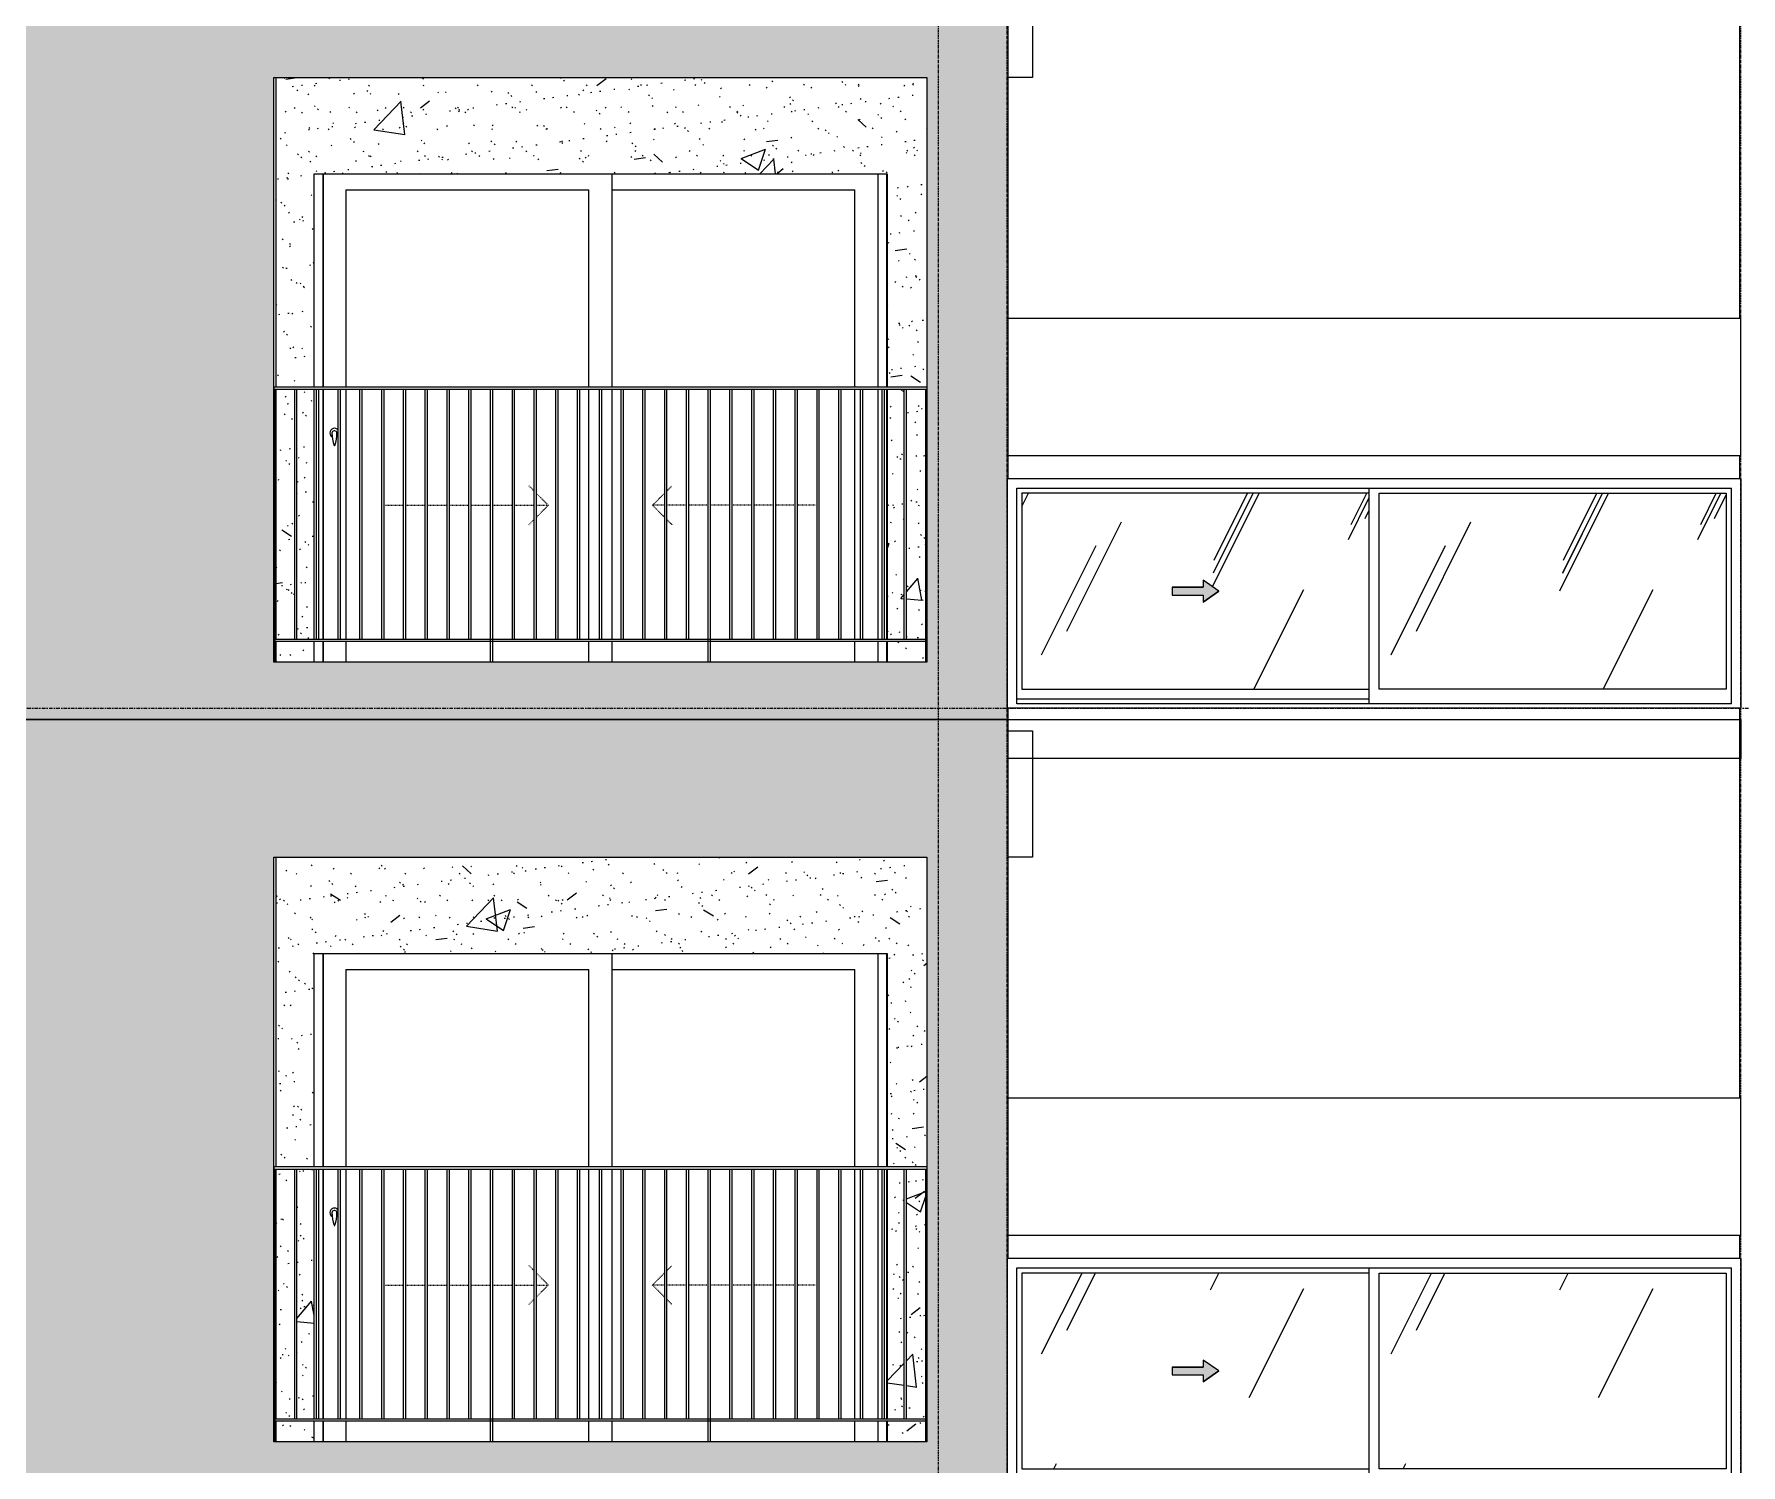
# Model space of a CAD drawing. Header units: millimetres. Extents: x 9199 to 175431, y -4466 to 35300.
# Drawn here: x 29592 to 37037, y 19300 to 25539 of the extents above; entities that cross this region are included whole.
import ezdxf

# ---------------------------------------------------------------- set-up
doc = ezdxf.new("R2010")
doc.units = ezdxf.units.MM
for name, pattern in [('1 NÉT CALL OUT', [6, 3, -3]), ('Centre', [31.75, 6.35, -4.7625, 15.875, -4.7625]), ('Dash', [6, 3, -3]), ('Grid Line', [22.225, 12.7, -3.175, 3.175, -3.175])]:
    doc.linetypes.add(name, pattern=pattern)
for name, color, linetype, lineweight in [('0-1', 7, 'Continuous', 5), ('A-DETL-GENF', 92, 'Continuous', 9), ('A-DETL-GENF-1', 92, '1 NÉT CALL OUT', 9), ('A-DOOR', 31, 'Continuous', 9), ('A-DOOR-FRAM', 31, 'Continuous', 9), ('A-DOOR-HDLN', 31, 'Dash', 18), ('A-FLOR-1', 7, 'Continuous', 9), ('A-FLOR-HRAL', 11, 'Continuous', 9), ('A-FLOR-LEVL-2', 51, 'Centre', 9), ('A-GLAZ', 151, 'Continuous', 9), ('A-GLAZ-3', 7, '1 NÉT CALL OUT', 9), ('A-WALL', 113, 'Continuous', 9), ('A-WALL-PATT-1', 9, 'Continuous', 9), ('A-WALL-PATT-2', 111, 'Continuous', 5), ('I-WALL-1', 7, 'Continuous', 9), ('S-BEAM-1', 7, 'Continuous', 9), ('S-GRID-1', 1, 'Grid Line', 9)]:
    doc.layers.add(name, color=color, linetype=linetype, lineweight=lineweight)
pattern_1 = [(50, (51388.9, 1200), (1093.104, -95.634), [114.3, -1257.3]), (355, (51388.9, 1200), (-211.457, 1146.34), [91.44, -1005.84]), (100.451, (51480, 1192), (881.656, 1050.7), [97.14, -1068.54]), (46.184, (51389, 1504.8), (1626.475, -252.257), [171.45, -1885.95]), (96.636, (51524.5, 1483.8), (1424.416, 1484.565), [145.71, -1602.81]), (351.184, (51389, 1504.8), (1424.43, 1484.55), [137.16, -1508.76]), (21, (51541.3, 1428.6), (909.686, -613.59), [114.3, -1257.3]), (326, (51541.3, 1428.6), (370.812, 1105.13), [91.44, -1005.84]), (71.451, (51617.1, 1377.5), (1280.503, 491.528), [97.14, -1068.54]), (37.5, (51388.93, 1200), (18.5313, 507.3303), [50.292, -943.356, 50.292, -970.788, -1009.65]), (37.5, (51388.93, 1200), (18.5313, 507.3303), [-2014.728, 50.292, -959.358]), (7.5, (51388.93, 1200), (400.918, 601.084), [50.292, -531.876, 50.292, -920.496, -384.81]), (7.5, (51388.93, 1200), (400.918, 601.084), [-1552.956, 50.292, -334.518]), (327.5, (51049.1, 1200), (813.545, -34.3737), [50.292, -330.708, 50.292, -1138.428, -1577.34]), (327.5, (51049.1, 1200), (813.545, -34.3737), [-1569.72, 50.292, -1527.048]), (317.5, (50896.7, 1200), (888.775, 152.56), [50.292, -445.008, 50.292, -739.14, -1120.14]), (317.5, (50896.7, 1200), (888.775, 152.56), [-1284.732, 50.292, -1069.848])]
pattern_2 = [(37.5, (51388.93, 1200), (-4.79953, 146.8239), [5.029, -110.795, 5.029, -124.511, -123.825]), (37.5, (51388.93, 1200), (-4.79953, 146.8239), [-245.364, 5.029, -118.796]), (7.5, (51388.93, 1200), (134.8574, 215.0472), [5.029, -57.455, 5.029, -99.365, -40.005]), (7.5, (51388.93, 1200), (134.8574, 215.0472), [-166.878, 5.029, -34.976]), (327.5, (51295.21, 1200), (237.29776, 0.4316), [5.029, -33.071, 5.029, -132.131, -179.07]), (327.5, (51295.21, 1200), (237.29776, 0.4316), [-175.26, 5.029, -174.041]), (317.5, (51295.2, 1200), (229.067, 66.8792), [5.029, -14.021, 5.029, -84.887, -102.87]), (317.5, (51295.2, 1200), (229.067, 66.8792), [-108.966, 5.029, -97.841])]
pattern_3 = [(63.435, (53179.2, 1304.34), (-0.001, 1524.001), [532.46, -2875.304]), (63.435, (51655.2, 1304.34), (-0.001, 1524.001), [532.46, -2875.304]), (63.435, (53908.74, 1598.8), (-0.001, 1524.001), [532.46, -2875.304]), (63.435, (52384.74, 1598.8), (-0.001, 1524.001), [532.46, -2875.304]), (63.435, (53798.3, 1494.84), (-0.001, 1524.001), [532.46, -2875.304]), (63.435, (52274.3, 1494.84), (-0.001, 1524.001), [532.46, -2875.304]), (63.435, (53685.8, 2090.1), (-0.001, 1524.001), [258.8, -3148.965]), (63.435, (52161.8, 2090.1), (-0.001, 1524.001), [258.8, -3148.965]), (63.435, (53612.15, 1997.95), (-0.001, 1524.001), [532.46, -2875.304]), (63.435, (52088.15, 1997.95), (-0.001, 1524.001), [532.46, -2875.304]), (63.435, (53625.14, 2064.1), (-0.001, 1524.001), [532.46, -2875.304]), (63.435, (52101.14, 2064.1), (-0.001, 1524.001), [532.46, -2875.304]), (63.435, (53010.3, 1773.94), (-0.001, 1524.001), [532.46, -2875.304]), (63.435, (51486.3, 1773.94), (-0.001, 1524.001), [532.46, -2875.3]), (63.435, (53023.3, 1851.9), (-0.001, 1524.001), [532.46, -2875.304]), (63.435, (51499.3, 1851.9), (-0.001, 1524.001), [532.46, -2875.3]), (63.435, (53026.8, 1908.1), (-0.001, 1524.001), [532.46, -2875.304]), (63.435, (51502.8, 1908.1), (-0.001, 1524.001), [532.46, -2875.3])]
pattern_4 = [(63.435, (53179.2, 1304.34), (-0.001, 1524.001), [532.46, -2875.304]), (63.435, (51655.2, 1304.34), (-0.001, 1524.001), [532.46, -2875.304]), (63.435, (53908.74, 1598.8), (-0.001, 1524.001), [532.46, -2875.304]), (63.435, (52384.74, 1598.8), (-0.001, 1524.001), [532.46, -2875.304]), (63.435, (53798.3, 1494.84), (-0.001, 1524.001), [532.46, -2875.304]), (63.435, (52274.3, 1494.84), (-0.001, 1524.001), [532.46, -2875.304]), (63.435, (53685.8, 2090.1), (-0.001, 1524.001), [258.8, -3148.965]), (63.435, (52161.8, 2090.1), (-0.001, 1524.001), [258.8, -3148.965]), (63.435, (53612.15, 1997.95), (-0.001, 1524.001), [532.46, -2875.304]), (63.435, (52088.15, 1997.95), (-0.001, 1524.001), [532.46, -2875.304]), (63.435, (53625.14, 2064.1), (-0.001, 1524.001), [532.46, -2875.304]), (63.435, (52101.14, 2064.1), (-0.001, 1524.001), [532.46, -2875.304]), (63.435, (53010.3, 1773.94), (-0.001, 1524.001), [532.46, -2875.304]), (63.435, (51486.3, 1773.94), (-0.001, 1524.001), [532.46, -2875.304]), (63.435, (53023.3, 1851.9), (-0.001, 1524.001), [532.46, -2875.304]), (63.435, (51499.3, 1851.9), (-0.001, 1524.001), [532.46, -2875.304]), (63.435, (53026.8, 1908.1), (-0.001, 1524.001), [532.46, -2875.304]), (63.435, (51502.8, 1908.1), (-0.001, 1524.001), [532.46, -2875.304])]

# ---------------------------------------------------------------- blocks, each defined once
blk = doc.blocks.new('NCV_TKTC_KET CAU_rvt-1-TKCS_MẶT ĐỨNG HƯỚNG ĐÔNG')
at = {"layer": 'A-FLOR-1'}
for p, q in [((33841.9, 22550), (37036.9, 22550)), ((37036.9, 22550), (37036.9, 22380)), ((37036.9, 22380), (33841.9, 22380))]:
    blk.add_line(p, q, dxfattribs=at)
at = {"layer": 'S-BEAM-1'}
for p, q in [((33946.9, 25900), (33946.9, 25350)), ((33946.9, 25350), (33841.9, 25350)), ((33841.9, 24300), (37036.9, 24300)), ((37036.9, 23700), (37036.9, 24300)), ((37036.9, 23700), (33841.9, 23700)), ((33841.9, 22500), (33946.9, 22500)), ((33946.9, 22500), (33946.9, 21950)), ((33946.9, 21950), (33841.9, 21950)), ((33841.9, 20900), (37036.9, 20900)), ((37036.9, 20300), (37036.9, 20900)), ((37036.9, 20300), (33841.9, 20300))]:
    blk.add_line(p, q, dxfattribs=at)
blk = doc.blocks.new('NCV_TKTC_TANG 6 - 8_rvt-1-TKCS_MẶT ĐỨNG HƯỚNG ĐÔNG')
at = {"layer": 'A-WALL-PATT-1'}
h = blk.add_hatch(dxfattribs=at)
h.set_pattern_fill('FP_2', color=256, style=0, pattern_type=2)
h.set_pattern_definition(pattern_1)
h.paths.add_polyline_path([(33313.1, 22800), (33481.9, 22800), (33481.9, 22890), (33313.1, 22890)])
h.paths.add_polyline_path([(30813.1, 22800), (30813.1, 22890), (30646.9, 22890), (30646.9, 22800), (30657.9, 22800)])
h.paths.add_polyline_path([(33397, 22900), (33481.9, 22900), (33481.9, 23990), (33397, 23990), (33397, 23295.5)])
h.paths.add_polyline_path([(33313.1, 22900), (33387, 22900), (33387, 23990), (33313.1, 23990), (33313.1, 22922.4)])
h.paths.add_polyline_path([(30646.9, 22900), (30728.9, 22900), (30728.9, 23990), (30646.9, 23990), (30646.9, 23295.5)])
h.paths.add_polyline_path([(30813.1, 22900), (30813.1, 23990), (30738.9, 23990), (30738.9, 22900)])
h.paths.add_polyline_path([(30646.9, 24000), (30813.1, 24000), (30813.1, 24930), (33313.1, 24930), (33313.1, 24000), (33486.9, 24000), (33486.9, 25350), (30646.9, 25350), (30646.9, 24377.5)])
h = blk.add_hatch(dxfattribs=at)
h.set_pattern_fill('FP_3', color=256, style=0, pattern_type=2)
h.set_pattern_definition(pattern_2)
h.paths.add_polyline_path([(33313.1, 22800), (33481.9, 22800), (33481.9, 22890), (33313.1, 22890)])
h.paths.add_polyline_path([(30813.1, 22800), (30813.1, 22890), (30646.9, 22890), (30646.9, 22800), (30657.9, 22800)])
h.paths.add_polyline_path([(33397, 22900), (33481.9, 22900), (33481.9, 23990), (33397, 23990), (33397, 23295.5)])
h.paths.add_polyline_path([(33313.1, 22900), (33387, 22900), (33387, 23990), (33313.1, 23990), (33313.1, 22922.4)])
h.paths.add_polyline_path([(30646.9, 22900), (30728.9, 22900), (30728.9, 23990), (30646.9, 23990), (30646.9, 23295.5)])
h.paths.add_polyline_path([(30813.1, 22900), (30813.1, 23990), (30738.9, 23990), (30738.9, 22900)])
h.paths.add_polyline_path([(30646.9, 24000), (30813.1, 24000), (30813.1, 24930), (33313.1, 24930), (33313.1, 24000), (33486.9, 24000), (33486.9, 25350), (30646.9, 25350), (30646.9, 24377.5)])
at = {"layer": 'I-WALL-1'}
for p, q in [((30646.9, 25350), (30646.9, 24000)), ((30813.1, 24000), (30813.1, 24930)), ((30813.1, 24930), (33313.1, 24930)), ((33313.1, 24930), (33313.1, 24000)), ((30646.9, 23990), (30646.9, 22900)), ((30813.1, 22900), (30813.1, 23990)), ((33313.1, 23990), (33313.1, 22900)), ((30646.9, 22890), (30646.9, 22800)), ((30813.1, 22800), (30813.1, 22890)), ((33313.1, 22890), (33313.1, 22800))]:
    blk.add_line(p, q, dxfattribs=at)
blk = doc.blocks.new('NCV_TKTC_TANG 6 - 8_rvt-3-TKCS_MẶT ĐỨNG HƯỚNG ĐÔNG')
at = {"layer": 'A-WALL-PATT-1'}
h = blk.add_hatch(dxfattribs=at)
h.set_pattern_fill('FP_2', color=256, style=0, pattern_type=2)
h.set_pattern_definition(pattern_1)
h.paths.add_polyline_path([(33313.1, 19400), (33481.9, 19400), (33481.9, 19490), (33313.1, 19490)])
h.paths.add_polyline_path([(30646.9, 19400), (30813.1, 19400), (30813.1, 19490), (30646.9, 19490), (30646.9, 19412)])
h.paths.add_polyline_path([(30728.9, 19500), (30728.9, 20590), (30646.9, 20590), (30646.9, 19500), (30717.4, 19500)])
h.paths.add_polyline_path([(30738.9, 19500), (30813.1, 19500), (30813.1, 20590), (30738.9, 20590), (30738.9, 19526.9)])
h.paths.add_polyline_path([(33313.1, 19500), (33387, 19500), (33387, 20590), (33313.1, 20590), (33313.1, 19522.4)])
h.paths.add_polyline_path([(33397, 19500), (33481.9, 19500), (33481.9, 20590), (33397, 20590), (33397, 20049.5)])
h.paths.add_polyline_path([(30745.3, 20600), (30813.1, 20600), (30813.1, 21530), (33313.1, 21530), (33313.1, 20600), (33486.9, 20600), (33486.9, 21950), (30646.9, 21950), (30646.9, 20600)])
h = blk.add_hatch(dxfattribs=at)
h.set_pattern_fill('FP_3', color=256, style=0, pattern_type=2)
h.set_pattern_definition(pattern_2)
h.paths.add_polyline_path([(33313.1, 19400), (33481.9, 19400), (33481.9, 19490), (33313.1, 19490)])
h.paths.add_polyline_path([(30646.9, 19400), (30813.1, 19400), (30813.1, 19490), (30646.9, 19490), (30646.9, 19412)])
h.paths.add_polyline_path([(30728.9, 19500), (30728.9, 20590), (30646.9, 20590), (30646.9, 19500), (30717.4, 19500)])
h.paths.add_polyline_path([(30738.9, 19500), (30813.1, 19500), (30813.1, 20590), (30738.9, 20590), (30738.9, 19526.9)])
h.paths.add_polyline_path([(33313.1, 19500), (33387, 19500), (33387, 20590), (33313.1, 20590), (33313.1, 19522.4)])
h.paths.add_polyline_path([(33397, 19500), (33481.9, 19500), (33481.9, 20590), (33397, 20590), (33397, 20049.5)])
h.paths.add_polyline_path([(30745.3, 20600), (30813.1, 20600), (30813.1, 21530), (33313.1, 21530), (33313.1, 20600), (33486.9, 20600), (33486.9, 21950), (30646.9, 21950), (30646.9, 20600)])
at = {"layer": 'I-WALL-1'}
for p, q in [((30646.9, 21950), (30646.9, 20600)), ((30813.1, 20600), (30813.1, 21530)), ((30813.1, 21530), (33313.1, 21530)), ((33313.1, 21530), (33313.1, 20600)), ((30646.9, 20590), (30646.9, 19500)), ((30813.1, 19500), (30813.1, 20590)), ((33313.1, 20590), (33313.1, 19500)), ((30646.9, 19490), (30646.9, 19400)), ((30813.1, 19400), (30813.1, 19490)), ((33313.1, 19490), (33313.1, 19400))]:
    blk.add_line(p, q, dxfattribs=at)
blk = doc.blocks.new('1_FAMILY RVT - W01-WxH 1000x3200-V116-TKCS_MẶT ĐỨNG HƯỚNG ĐÔNG')
at = {"layer": 'A-DETL-GENF-1'}
blk.add_hatch(color=256, dxfattribs=at).paths.add_polyline_path([(34691.9, 19662.1), (34759.6, 19709.5), (34691.9, 19757), (34691.9, 19726.5), (34556.4, 19726.5), (34556.4, 19692.6), (34691.9, 19692.6)])
at = {"layer": 'A-GLAZ'}
h = blk.add_hatch(dxfattribs=at)
h.set_pattern_fill('FP_1', color=256, style=0, pattern_type=2)
h.set_pattern_definition(pattern_3)
h.paths.add_polyline_path([(34561.2, 19282.6), (35415.1, 19282.6), (35415.1, 20136.5), (33900.9, 20136.5), (33900.9, 19282.6), (34556.4, 19282.6)])
h.paths.add_polyline_path([(34691.9, 19662.1), (34691.9, 19692.6), (34556.4, 19692.6), (34556.4, 19726.5), (34691.9, 19726.5), (34691.9, 19757), (34759.6, 19709.5), (34735.4, 19692.6)])
h = blk.add_hatch(dxfattribs=at)
h.set_pattern_fill('FP_1', color=256, style=0, pattern_type=2)
h.set_pattern_definition(pattern_3)
h.paths.add_polyline_path([(36315.3, 19282.6), (36973.9, 19282.6), (36973.9, 20136.5), (35459.6, 20136.5), (35459.6, 19282.6), (36313.5, 19282.6)])
at = {"layer": 'A-DETL-GENF'}
for p, q in [((34691.9, 19757), (34691.9, 19726.5)), ((34759.6, 19709.5), (34691.9, 19757)), ((34759.6, 19709.5), (34691.9, 19757)), ((34691.9, 19757), (34691.9, 19726.5)), ((34556.4, 19726.5), (34556.4, 19692.6)), ((34556.4, 19726.5), (34691.9, 19726.5)), ((34691.9, 19726.5), (34556.4, 19726.5)), ((34556.4, 19726.5), (34556.4, 19692.6)), ((34556.4, 19692.6), (34691.9, 19692.6)), ((34556.4, 19692.6), (34691.9, 19692.6)), ((34759.6, 19709.5), (34691.9, 19662.1)), ((34691.9, 19662.1), (34759.6, 19709.5)), ((34691.9, 19692.6), (34691.9, 19662.1)), ((34691.9, 19692.6), (34691.9, 19662.1))]:
    blk.add_line(p, q, dxfattribs=at)
at = {"layer": 'A-GLAZ'}
for p, q in [((37037.4, 20200), (33837.4, 20200)), ((33837.4, 20200), (33837.4, 19200)), ((37037.4, 20200), (37037.4, 19200)), ((33878.3, 20159.1), (36996.4, 20159.1)), ((33878.3, 19219), (33878.3, 20159.1)), ((33900.9, 20136.5), (33900.9, 19282.6)), ((35415.1, 20136.5), (33900.9, 20136.5)), ((35415.1, 20159.1), (35415.1, 19219)), ((35459.6, 19282.6), (35459.6, 20136.5)), ((35459.6, 20136.5), (36973.9, 20136.5)), ((36973.9, 20136.5), (36973.9, 19282.6)), ((36996.4, 19219), (36996.4, 20159.1)), ((35415.1, 19238.1), (33878.3, 19238.1)), ((35415.1, 19238.1), (33878.3, 19238.1)), ((36996.4, 19219), (33878.3, 19219)), ((33900.9, 19282.6), (35415.1, 19282.6)), ((36973.9, 19282.6), (35459.6, 19282.6)), ((37037.4, 19200), (33837.4, 19200))]:
    blk.add_line(p, q, dxfattribs=at)
blk = doc.blocks.new('Railing - 10mm-1251313-TKCS_MẶT ĐỨNG HƯỚNG ĐÔNG')
at = {"layer": 'A-FLOR-HRAL'}
for p, q in [((70204.4, 2500), (70204.4, 3590)), ((70214.4, 2500), (70214.4, 3590))]:
    blk.add_line(p, q, dxfattribs=at)
blk = doc.blocks.new('Railing - 50 x 10mm-V52-TKCS_MẶT ĐỨNG HƯỚNG ĐÔNG')
at = {"layer": 'A-FLOR-HRAL'}
for p, q in [((71081.4, 6990), (71091.4, 6990)), ((71081.4, 5800), (71081.4, 6990)), ((71091.4, 5800), (71091.4, 6990))]:
    blk.add_line(p, q, dxfattribs=at)
blk = doc.blocks.new('Railing - 50 x 10mm-V57-TKCS_MẶT ĐỨNG HƯỚNG ĐÔNG')
at = {"layer": 'A-FLOR-HRAL'}
for p in [(30637.4, 6990), (30644, 5800)]:
    blk.add_line(p, (30644, 6990), dxfattribs=at)
blk = doc.blocks.new('Railing - 50 x 10mm-V58-TKCS_MẶT ĐỨNG HƯỚNG ĐÔNG')
at = {"layer": 'A-FLOR-HRAL'}
for p, q in [((33481.9, 6990), (33486.9, 6990)), ((33481.9, 5800), (33481.9, 6990))]:
    blk.add_line(p, q, dxfattribs=at)
blk = doc.blocks.new('Railing - Railing-3822173-TKCS_MẶT ĐỨNG HƯỚNG ĐÔNG')
at = {"layer": 'A-FLOR-HRAL'}
for p, q in [((30639, 19490), (30639, 19500)), ((30639, 19500), (33486.9, 19500)), ((33486.9, 19490), (30639, 19490))]:
    blk.add_line(p, q, dxfattribs=at)
for name, p in [('Railing - 50 x 10mm-V57-TKCS_MẶT ĐỨNG HƯỚNG ĐÔNG', (0, 13600)), ('Railing - 10mm-1251313-TKCS_MẶT ĐỨNG HƯỚNG ĐÔNG', (-39475.5, 17000)), ('Railing - 10mm-1251313-TKCS_MẶT ĐỨNG HƯỚNG ĐÔNG', (-39380.5, 17000)), ('Railing - 10mm-1251313-TKCS_MẶT ĐỨNG HƯỚNG ĐÔNG', (-39285.6, 17000)), ('Railing - 10mm-1251313-TKCS_MẶT ĐỨNG HƯỚNG ĐÔNG', (-39190.7, 17000)), ('Railing - 10mm-1251313-TKCS_MẶT ĐỨNG HƯỚNG ĐÔNG', (-39095.7, 17000)), ('Railing - 10mm-1251313-TKCS_MẶT ĐỨNG HƯỚNG ĐÔNG', (-39000.8, 17000)), ('Railing - 10mm-1251313-TKCS_MẶT ĐỨNG HƯỚNG ĐÔNG', (-38905.9, 17000)), ('Railing - 10mm-1251313-TKCS_MẶT ĐỨNG HƯỚNG ĐÔNG', (-38810.9, 17000)), ('Railing - 10mm-1251313-TKCS_MẶT ĐỨNG HƯỚNG ĐÔNG', (-38716, 17000)), ('Railing - 50 x 10mm-V52-TKCS_MẶT ĐỨNG HƯỚNG ĐÔNG', (-39498.1, 13600)), ('Railing - 10mm-1251313-TKCS_MẶT ĐỨNG HƯỚNG ĐÔNG', (-38526.1, 17000)), ('Railing - 10mm-1251313-TKCS_MẶT ĐỨNG HƯỚNG ĐÔNG', (-38431.2, 17000)), ('Railing - 10mm-1251313-TKCS_MẶT ĐỨNG HƯỚNG ĐÔNG', (-38336.3, 17000)), ('Railing - 10mm-1251313-TKCS_MẶT ĐỨNG HƯỚNG ĐÔNG', (-38241.4, 17000)), ('Railing - 10mm-1251313-TKCS_MẶT ĐỨNG HƯỚNG ĐÔNG', (-38146.4, 17000)), ('Railing - 10mm-1251313-TKCS_MẶT ĐỨNG HƯỚNG ĐÔNG', (-38051.5, 17000)), ('Railing - 10mm-1251313-TKCS_MẶT ĐỨNG HƯỚNG ĐÔNG', (-37956.6, 17000)), ('Railing - 10mm-1251313-TKCS_MẶT ĐỨNG HƯỚNG ĐÔNG', (-37861.6, 17000)), ('Railing - 10mm-1251313-TKCS_MẶT ĐỨNG HƯỚNG ĐÔNG', (-37766.7, 17000)), ('Railing - 50 x 10mm-V52-TKCS_MẶT ĐỨNG HƯỚNG ĐÔNG', (-38548.8, 13600)), ('Railing - 10mm-1251313-TKCS_MẶT ĐỨNG HƯỚNG ĐÔNG', (-37576.8, 17000)), ('Railing - 10mm-1251313-TKCS_MẶT ĐỨNG HƯỚNG ĐÔNG', (-37481.9, 17000)), ('Railing - 10mm-1251313-TKCS_MẶT ĐỨNG HƯỚNG ĐÔNG', (-37387, 17000)), ('Railing - 10mm-1251313-TKCS_MẶT ĐỨNG HƯỚNG ĐÔNG', (-37292, 17000)), ('Railing - 10mm-1251313-TKCS_MẶT ĐỨNG HƯỚNG ĐÔNG', (-37197.1, 17000)), ('Railing - 10mm-1251313-TKCS_MẶT ĐỨNG HƯỚNG ĐÔNG', (-37102.2, 17000)), ('Railing - 10mm-1251313-TKCS_MẶT ĐỨNG HƯỚNG ĐÔNG', (-37007.2, 17000)), ('Railing - 10mm-1251313-TKCS_MẶT ĐỨNG HƯỚNG ĐÔNG', (-36912.3, 17000)), ('Railing - 10mm-1251313-TKCS_MẶT ĐỨNG HƯỚNG ĐÔNG', (-36817.4, 17000)), ('Railing - 50 x 10mm-V58-TKCS_MẶT ĐỨNG HƯỚNG ĐÔNG', (0, 13600))]:
    blk.add_blockref(name, p)
blk = doc.blocks.new('Top Rail Type - Top Rail_Internal_-3822176-TKCS_MẶT ĐỨNG HƯỚNG ĐÔNG')
at = {"layer": 'A-FLOR-HRAL'}
for p, q in [((30639, 20590), (30639, 20600)), ((33486.9, 20600), (30639, 20600)), ((30639, 20590), (33486.9, 20590))]:
    blk.add_line(p, q, dxfattribs=at)
blk = doc.blocks.new('DEG_02-DEG_03 - DEG_02-2500x2400mm-CỬA ĐI 02 CÁNH TRƯỢT-V65-TKCS_MẶT ĐỨNG HƯỚNG ĐÔNG')
at = {"layer": 'A-DOOR'}
for p, q in [((30852.4, 7000), (30852.4, 7930)), ((32112.4, 7930), (32112.4, 7000)), ((30952.4, 7860), (32012.4, 7860)), ((30952.4, 7860), (30952.4, 7000)), ((32012.4, 7000), (32012.4, 7860)), ((32112.4, 7860), (33172.4, 7860)), ((33172.4, 7000), (33172.4, 7860)), ((30852.4, 5900), (30852.4, 6990)), ((30952.4, 6990), (30952.4, 5900)), ((32012.4, 5900), (32012.4, 6990)), ((32112.4, 6990), (32112.4, 5900)), ((33172.4, 5900), (33172.4, 6990)), ((30852.4, 5800), (30852.4, 5890)), ((30952.4, 5890), (30952.4, 5800)), ((32012.4, 5800), (32012.4, 5890)), ((32112.4, 5890), (32112.4, 5800)), ((33172.4, 5800), (33172.4, 5890))]:
    blk.add_line(p, q, dxfattribs=at)
at = {"layer": 'A-DOOR', "flags": 128}
blk.add_lwpolyline([(30903.9, 6808.7), (30903.9, 6808.7), (30903.9, 6808.7), (30903.8, 6808.7), (30903.8, 6808.7), (30903.8, 6808.7), (30903.8, 6808.7), (30903.8, 6808.7), (30903.8, 6808.7), (30903.7, 6808.7), (30903.7, 6808.7), (30903.7, 6808.7), (30903.7, 6808.7), (30903.6, 6808.7), (30903.6, 6808.7), (30903.6, 6808.7), (30903.5, 6808.7), (30903.5, 6808.7), (30903.5, 6808.7), (30903.4, 6808.7), (30903.4, 6808.7), (30903.3, 6808.7), (30903.3, 6808.7), (30903.2, 6808.7), (30903.2, 6808.7), (30903.1, 6808.7), (30903.1, 6808.7), (30903, 6808.7), (30903, 6808.7), (30902.9, 6808.7), (30902.9, 6808.7), (30902.8, 6808.7), (30902.7, 6808.7), (30902.7, 6808.7), (30902.6, 6808.7), (30902.6, 6808.7), (30902.5, 6808.7), (30902.4, 6808.7), (30902.4, 6808.7), (30902.3, 6808.7), (30902.3, 6808.7), (30902.2, 6808.7), (30902.1, 6808.7), (30902.1, 6808.7), (30902, 6808.7), (30902, 6808.7), (30901.9, 6808.7), (30901.8, 6808.7), (30901.8, 6808.7), (30901.7, 6808.7), (30901.7, 6808.7), (30901.6, 6808.7), (30901.6, 6808.7), (30901.5, 6808.7), (30901.5, 6808.7), (30901.4, 6808.7), (30901.4, 6808.7), (30901.3, 6808.7), (30901.3, 6808.7), (30901.3, 6808.7), (30901.2, 6808.7), (30901.2, 6808.7), (30901.1, 6808.7), (30901.1, 6808.7), (30901.1, 6808.7), (30901, 6808.7), (30901, 6808.7), (30901, 6808.7), (30901, 6808.7), (30900.9, 6808.7), (30900.9, 6808.7), (30900.9, 6808.7), (30900.9, 6808.7), (30900.9, 6808.7), (30900.9, 6808.7), (30900.9, 6808.7), (30900.9, 6808.7)], dxfattribs=at)
at = {"layer": 'A-DOOR'}
for centre, radius, start, end in [((30902.4, 6800), 20, 34.24794, 180), ((30902.4, 6800), 20, 180, 240), ((30900.9, 6799.2), 9.45, 90, 180), ((31056.2, 6799.2), 164.8, 180, 199.13397), ((30903.9, 6799.2), 9.45, 0, 90), ((30748.6, 6799.2), 164.8, 340.86603, 0), ((30902.4, 6800), 20, 300, 325.75206), ((30902.7, 6746), 2.34, 199.13397, 261.03098), ((30902, 6746), 2.34, 278.96902, 340.86603)]:
    blk.add_arc(centre, radius, start, end, dxfattribs=at)
at = {"layer": 'A-DOOR-FRAM'}
for p, q in [((30852.4, 7930), (30852.4, 7000)), ((33272.4, 7930), (33272.4, 7000)), ((33312.4, 7000), (33312.4, 7930.2)), ((30852.4, 6990), (30852.4, 5900)), ((33272.4, 6990), (33272.4, 5900)), ((33312.4, 5900), (33312.4, 6990)), ((30852.4, 5890), (30852.4, 5800)), ((33272.4, 5890), (33272.4, 5800)), ((33312.4, 5800), (33312.4, 5890))]:
    blk.add_line(p, q, dxfattribs=at)
at = {"layer": 'A-DOOR-HDLN'}
for p, q in [((31773.2, 6546.2), (31750.3, 6569.1)), ((32352.8, 6547.4), (32374.5, 6569.1)), ((31125.1, 6484.2), (31203.6, 6484.2)), ((31213.6, 6484.2), (31298.5, 6484.2)), ((31308.5, 6484.2), (31393.4, 6484.2)), ((31403.4, 6484.2), (31488.4, 6484.2)), ((31498.4, 6484.2), (31583.3, 6484.2)), ((31593.3, 6484.2), (31678.2, 6484.2)), ((31688.2, 6484.2), (31773.2, 6484.2)), ((31835.1, 6484.2), (31783.2, 6536.2)), ((31835.1, 6484.2), (31783.2, 6432.3)), ((31783.2, 6484.2), (31835.1, 6484.2)), ((32289.6, 6484.2), (32342.8, 6537.4)), ((32289.6, 6484.2), (32342.8, 6431.1)), ((32342.8, 6484.2), (32289.6, 6484.2)), ((32437.7, 6484.2), (32352.8, 6484.2)), ((32532.6, 6484.2), (32447.7, 6484.2)), ((32627.6, 6484.2), (32542.6, 6484.2)), ((32722.5, 6484.2), (32637.6, 6484.2)), ((32817.4, 6484.2), (32732.5, 6484.2)), ((32912.3, 6484.2), (32827.4, 6484.2)), ((32999.6, 6484.2), (32922.3, 6484.2)), ((31773.2, 6422.3), (31750.3, 6399.4)), ((32352.8, 6421.1), (32374.5, 6399.4))]:
    blk.add_line(p, q, dxfattribs=at)
blk = doc.blocks.new('1_FAMILY RVT - W01-WxH 1000x3200-V126-TKCS_MẶT ĐỨNG HƯỚNG ĐÔNG')
at = {"layer": 'A-DETL-GENF-1'}
blk.add_hatch(color=256, dxfattribs=at).paths.add_polyline_path([(34691.9, 23062.1), (34759.6, 23109.5), (34691.9, 23157), (34691.9, 23126.5), (34556.4, 23126.5), (34556.4, 23092.6), (34691.9, 23092.6)])
at = {"layer": 'A-GLAZ'}
h = blk.add_hatch(dxfattribs=at)
h.set_pattern_fill('FP_4', color=256, style=0, pattern_type=2)
h.set_pattern_definition(pattern_4)
h.paths.add_polyline_path([(35415.1, 22682.6), (35415.1, 23536.5), (33900.9, 23536.5), (33900.9, 22682.6), (34759.6, 22682.6)])
h.paths.add_polyline_path([(34691.9, 23062.1), (34691.9, 23092.6), (34556.4, 23092.6), (34556.4, 23126.5), (34691.9, 23126.5), (34691.9, 23157), (34759.6, 23109.5), (34735.4, 23092.6)])
h = blk.add_hatch(dxfattribs=at)
h.set_pattern_fill('FP_4', color=256, style=0, pattern_type=2)
h.set_pattern_definition(pattern_4)
h.paths.add_polyline_path([(36313.5, 22682.6), (36973.9, 22682.6), (36973.9, 23536.5), (35459.6, 23536.5), (35459.6, 22682.6)])
at = {"layer": 'A-DETL-GENF'}
for p, q in [((34691.9, 23157), (34691.9, 23126.5)), ((34759.6, 23109.5), (34691.9, 23157)), ((34759.6, 23109.5), (34691.9, 23157)), ((34691.9, 23157), (34691.9, 23126.5)), ((34556.4, 23126.5), (34556.4, 23092.6)), ((34556.4, 23126.5), (34691.9, 23126.5)), ((34691.9, 23126.5), (34556.4, 23126.5)), ((34556.4, 23126.5), (34556.4, 23092.6)), ((34556.4, 23092.6), (34691.9, 23092.6)), ((34556.4, 23092.6), (34691.9, 23092.6)), ((34759.6, 23109.5), (34691.9, 23062.1)), ((34691.9, 23062.1), (34759.6, 23109.5)), ((34691.9, 23092.6), (34691.9, 23062.1)), ((34691.9, 23092.6), (34691.9, 23062.1))]:
    blk.add_line(p, q, dxfattribs=at)
at = {"layer": 'A-GLAZ'}
for p, q in [((37037.4, 23600), (33837.4, 23600)), ((33837.4, 23600), (33837.4, 22600)), ((33878.3, 23559.1), (36996.4, 23559.1)), ((33878.3, 22619), (33878.3, 23559.1)), ((33900.9, 23536.5), (33900.9, 22682.6)), ((35415.1, 23536.5), (33900.9, 23536.5)), ((35415.1, 23559.1), (35415.1, 22619)), ((35459.6, 22682.6), (35459.6, 23536.5)), ((35459.6, 23536.5), (36973.9, 23536.5)), ((36973.9, 23536.5), (36973.9, 22682.6)), ((36996.4, 22619), (36996.4, 23559.1)), ((37037.4, 23600), (37037.4, 22600)), ((35415.1, 22638.1), (33878.3, 22638.1)), ((35415.1, 22638.1), (33878.3, 22638.1)), ((33900.9, 22682.6), (35415.1, 22682.6)), ((36973.9, 22682.6), (35459.6, 22682.6)), ((37037.4, 22600), (33837.4, 22600)), ((36996.4, 22619), (33878.3, 22619))]:
    blk.add_line(p, q, dxfattribs=at)
blk = doc.blocks.new('Railing - Railing-3825422-TKCS_MẶT ĐỨNG HƯỚNG ĐÔNG')
at = {"layer": 'A-FLOR-HRAL'}
for p, q in [((30639, 22890), (30639, 22900)), ((30639, 22900), (33486.9, 22900)), ((33486.9, 22890), (30639, 22890))]:
    blk.add_line(p, q, dxfattribs=at)
for name, p in [('Railing - 50 x 10mm-V57-TKCS_MẶT ĐỨNG HƯỚNG ĐÔNG', (0, 17000)), ('Railing - 10mm-1251313-TKCS_MẶT ĐỨNG HƯỚNG ĐÔNG', (-39475.5, 20400)), ('Railing - 10mm-1251313-TKCS_MẶT ĐỨNG HƯỚNG ĐÔNG', (-39380.5, 20400)), ('Railing - 10mm-1251313-TKCS_MẶT ĐỨNG HƯỚNG ĐÔNG', (-39285.6, 20400)), ('Railing - 10mm-1251313-TKCS_MẶT ĐỨNG HƯỚNG ĐÔNG', (-39190.7, 20400)), ('Railing - 10mm-1251313-TKCS_MẶT ĐỨNG HƯỚNG ĐÔNG', (-39095.7, 20400)), ('Railing - 10mm-1251313-TKCS_MẶT ĐỨNG HƯỚNG ĐÔNG', (-39000.8, 20400)), ('Railing - 10mm-1251313-TKCS_MẶT ĐỨNG HƯỚNG ĐÔNG', (-38905.9, 20400)), ('Railing - 10mm-1251313-TKCS_MẶT ĐỨNG HƯỚNG ĐÔNG', (-38810.9, 20400)), ('Railing - 10mm-1251313-TKCS_MẶT ĐỨNG HƯỚNG ĐÔNG', (-38716, 20400)), ('Railing - 50 x 10mm-V52-TKCS_MẶT ĐỨNG HƯỚNG ĐÔNG', (-39498.1, 17000)), ('Railing - 10mm-1251313-TKCS_MẶT ĐỨNG HƯỚNG ĐÔNG', (-38526.1, 20400)), ('Railing - 10mm-1251313-TKCS_MẶT ĐỨNG HƯỚNG ĐÔNG', (-38431.2, 20400)), ('Railing - 10mm-1251313-TKCS_MẶT ĐỨNG HƯỚNG ĐÔNG', (-38336.3, 20400)), ('Railing - 10mm-1251313-TKCS_MẶT ĐỨNG HƯỚNG ĐÔNG', (-38241.4, 20400)), ('Railing - 10mm-1251313-TKCS_MẶT ĐỨNG HƯỚNG ĐÔNG', (-38146.4, 20400)), ('Railing - 10mm-1251313-TKCS_MẶT ĐỨNG HƯỚNG ĐÔNG', (-38051.5, 20400)), ('Railing - 10mm-1251313-TKCS_MẶT ĐỨNG HƯỚNG ĐÔNG', (-37956.6, 20400)), ('Railing - 10mm-1251313-TKCS_MẶT ĐỨNG HƯỚNG ĐÔNG', (-37861.6, 20400)), ('Railing - 10mm-1251313-TKCS_MẶT ĐỨNG HƯỚNG ĐÔNG', (-37766.7, 20400)), ('Railing - 50 x 10mm-V52-TKCS_MẶT ĐỨNG HƯỚNG ĐÔNG', (-38548.8, 17000)), ('Railing - 10mm-1251313-TKCS_MẶT ĐỨNG HƯỚNG ĐÔNG', (-37576.8, 20400)), ('Railing - 10mm-1251313-TKCS_MẶT ĐỨNG HƯỚNG ĐÔNG', (-37481.9, 20400)), ('Railing - 10mm-1251313-TKCS_MẶT ĐỨNG HƯỚNG ĐÔNG', (-37387, 20400)), ('Railing - 10mm-1251313-TKCS_MẶT ĐỨNG HƯỚNG ĐÔNG', (-37292, 20400)), ('Railing - 10mm-1251313-TKCS_MẶT ĐỨNG HƯỚNG ĐÔNG', (-37197.1, 20400)), ('Railing - 10mm-1251313-TKCS_MẶT ĐỨNG HƯỚNG ĐÔNG', (-37102.2, 20400)), ('Railing - 10mm-1251313-TKCS_MẶT ĐỨNG HƯỚNG ĐÔNG', (-37007.2, 20400)), ('Railing - 10mm-1251313-TKCS_MẶT ĐỨNG HƯỚNG ĐÔNG', (-36912.3, 20400)), ('Railing - 10mm-1251313-TKCS_MẶT ĐỨNG HƯỚNG ĐÔNG', (-36817.4, 20400)), ('Railing - 50 x 10mm-V58-TKCS_MẶT ĐỨNG HƯỚNG ĐÔNG', (0, 17000))]:
    blk.add_blockref(name, p)
blk = doc.blocks.new('Top Rail Type - Top Rail_Internal_-3825425-TKCS_MẶT ĐỨNG HƯỚNG ĐÔNG')
at = {"layer": 'A-FLOR-HRAL'}
for p, q in [((30639, 23990), (30639, 24000)), ((33486.9, 24000), (30639, 24000)), ((30639, 23990), (33486.9, 23990))]:
    blk.add_line(p, q, dxfattribs=at)

msp = doc.modelspace()

# ---------------------------------------------------------------- hatches: boundary and pattern name
at = {"layer": 'A-WALL-PATT-2'}
h = msp.add_hatch(color=256, dxfattribs=at)
h.paths.add_polyline_path([(27326.9, 22550), (30437.4, 22550), (30437.4, 25950), (27336.9, 25950), (27336.9, 25350), (27326.9, 25350), (27326.9, 23295.5)])
h.paths.add_polyline_path([(29396.4, 23514.4), (28037.4, 23514.4), (28037.4, 24914.4), (29437.4, 24914.4), (29437.4, 23514.4)])
h = msp.add_hatch(color=256, dxfattribs=at)
h.paths.add_polyline_path([(30437.4, 22550), (33841.9, 22550), (33841.9, 22600), (33837.4, 22600), (33837.4, 23600), (33841.9, 23600), (33841.9, 25950), (30437.4, 25950), (30437.4, 23295.5)])
h.paths.add_polyline_path([(33140.8, 22800), (30637.4, 22800), (30637.4, 25350), (33486.9, 25350), (33486.9, 22800)])
h = msp.add_hatch(color=256, dxfattribs=at)
h.paths.add_polyline_path([(27336.9, 19150), (30437.4, 19150), (30437.4, 22550), (27336.9, 22550), (27336.9, 21950), (27326.9, 21950), (27326.9, 19150)])
h.paths.add_polyline_path([(28037.4, 20114.4), (28037.4, 21514.4), (29437.4, 21514.4), (29437.4, 20114.4), (28078.3, 20114.4)])
h = msp.add_hatch(color=256, dxfattribs=at)
h.paths.add_polyline_path([(33841.9, 19150), (33841.9, 19200), (33837.4, 19200), (33837.4, 20200), (33841.9, 20200), (33841.9, 22550), (30437.4, 22550), (30437.4, 19150), (33837.4, 19150)])
h.paths.add_polyline_path([(33140.8, 19400), (30637.4, 19400), (30637.4, 21950), (33486.9, 21950), (33486.9, 19400)])

# ---------------------------------------------------------------- linework, layer by layer
at = {"layer": 'A-FLOR-LEVL-2'}
msp.add_line((9199.1, 22600), (84597.8, 22600), dxfattribs=at)
at = {"layer": 'A-WALL'}
for p, q in [((33841.9, 23600), (33841.9, 26000)), ((37032.4, 24300), (37032.4, 26000)), ((30637.4, 25350), (33486.9, 25350)), ((30637.4, 22800), (30637.4, 25350)), ((33486.9, 25350), (33486.9, 22800)), ((37032.4, 23600), (37032.4, 23700)), ((33486.9, 22800), (30637.4, 22800)), ((33841.9, 20200), (33841.9, 22600)), ((37032.4, 20900), (37032.4, 22600)), ((33841.9, 22550), (27336.9, 22550)), ((27336.9, 22550), (33841.9, 22550)), ((30637.4, 21950), (33486.9, 21950)), ((30637.4, 19400), (30637.4, 21950)), ((33486.9, 21950), (33486.9, 19400)), ((37032.4, 20200), (37032.4, 20300)), ((33486.9, 19400), (30637.4, 19400))]:
    msp.add_line(p, q, dxfattribs=at)
at = {"layer": 'S-GRID-1'}
for p, q in [((33536.9, 1454.4), (33536.9, 30542.5)), ((33836.9, 3359.4), (33836.9, 30542.5)), ((37036.9, 1454.4), (37036.9, 30542.5))]:
    msp.add_line(p, q, dxfattribs=at)

# ---------------------------------------------------------------- block references
at = {"layer": '0-1'}
for name in ['NCV_TKTC_KET CAU_rvt-1-TKCS_MẶT ĐỨNG HƯỚNG ĐÔNG', 'NCV_TKTC_TANG 6 - 8_rvt-1-TKCS_MẶT ĐỨNG HƯỚNG ĐÔNG', 'NCV_TKTC_TANG 6 - 8_rvt-3-TKCS_MẶT ĐỨNG HƯỚNG ĐÔNG']:
    msp.add_blockref(name, (0, 0), dxfattribs=at)
at = {"layer": 'A-DOOR'}
for p in [(0, 17000), (0, 13600)]:
    msp.add_blockref('DEG_02-DEG_03 - DEG_02-2500x2400mm-CỬA ĐI 02 CÁNH TRƯỢT-V65-TKCS_MẶT ĐỨNG HƯỚNG ĐÔNG', p, dxfattribs=at)
at = {"layer": 'A-FLOR-HRAL'}
for name in ['Railing - Railing-3825422-TKCS_MẶT ĐỨNG HƯỚNG ĐÔNG', 'Top Rail Type - Top Rail_Internal_-3825425-TKCS_MẶT ĐỨNG HƯỚNG ĐÔNG', 'Railing - Railing-3822173-TKCS_MẶT ĐỨNG HƯỚNG ĐÔNG', 'Top Rail Type - Top Rail_Internal_-3822176-TKCS_MẶT ĐỨNG HƯỚNG ĐÔNG']:
    msp.add_blockref(name, (0, 0), dxfattribs=at)
at = {"layer": 'A-GLAZ-3'}
for name in ['1_FAMILY RVT - W01-WxH 1000x3200-V126-TKCS_MẶT ĐỨNG HƯỚNG ĐÔNG', '1_FAMILY RVT - W01-WxH 1000x3200-V116-TKCS_MẶT ĐỨNG HƯỚNG ĐÔNG']:
    msp.add_blockref(name, (0, 0), dxfattribs=at)

doc.saveas('drawing.dxf')
